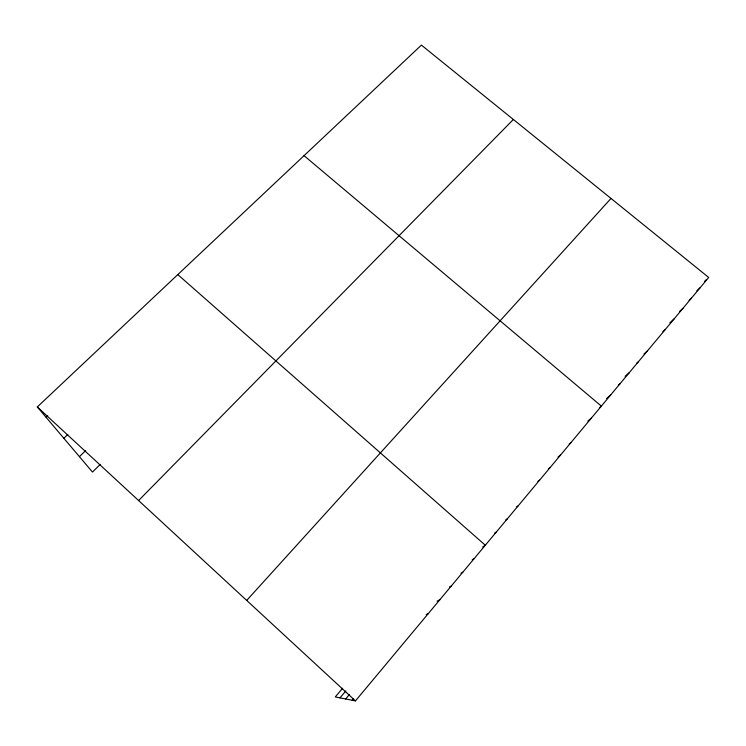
<?xml version="1.0" encoding="UTF-8"?>
<svg xmlns="http://www.w3.org/2000/svg" width="746" height="746" viewBox="0 0 746 746"><rect width="100%" height="100%" fill="white"/><g stroke="black" fill="none" stroke-linecap="round" stroke-linejoin="round"><path stroke-width="1.12" d="M352.177 700.252L353.585 698.573M342.573 688.278L335.262 696.95L355.46 700.895L708.7 277.456L421.406 45.105L37.3 406.952L92.476 472.05L100.225 464.394M345.668 698.983L349.342 694.601M339.99 697.874L345.818 690.945M246.702 600.418L611.002 198.445M138.597 500.538L513.369 119.481M79.43 456.664L85.631 450.603M63.867 438.294L67.793 434.508M46.149 417.396L47.763 415.867M704.616 281.27L706.248 279.741M696.773 290.828L700.186 287.667M689.08 300.284L691.589 297.962M679.625 311.38L682.926 308.35M669.88 322.757L674.179 318.831M662.821 331.7L665.367 329.406M644.012 353.93L647.481 350.834M636.73 363.19L638.427 361.689M625.12 376.292L629.288 372.646M618.313 385.216L620.066 383.705M606.489 398.523L610.76 394.858M599.7 407.53L601.369 406.113L304.051 155.662M587.829 421.08L591.326 418.152M569.17 444.019L570.96 442.574M558.017 457.037L560.619 454.957M548.347 468.908L550.184 467.472M537.866 481.468L539.638 480.107M516.428 507.084L518.237 505.769M505.629 520.018L507.373 518.787M494.551 533.203L496.398 531.945M482.662 546.977L485.31 545.233L177.8 274.593M472.218 559.845L474.111 558.661M461 573.282L462.8 572.219M449.428 586.999L451.367 585.927M437.081 601.164L439.814 599.775M426.152 614.676L428.139 613.762M37.3 406.952L355.46 700.895"/></g></svg>
